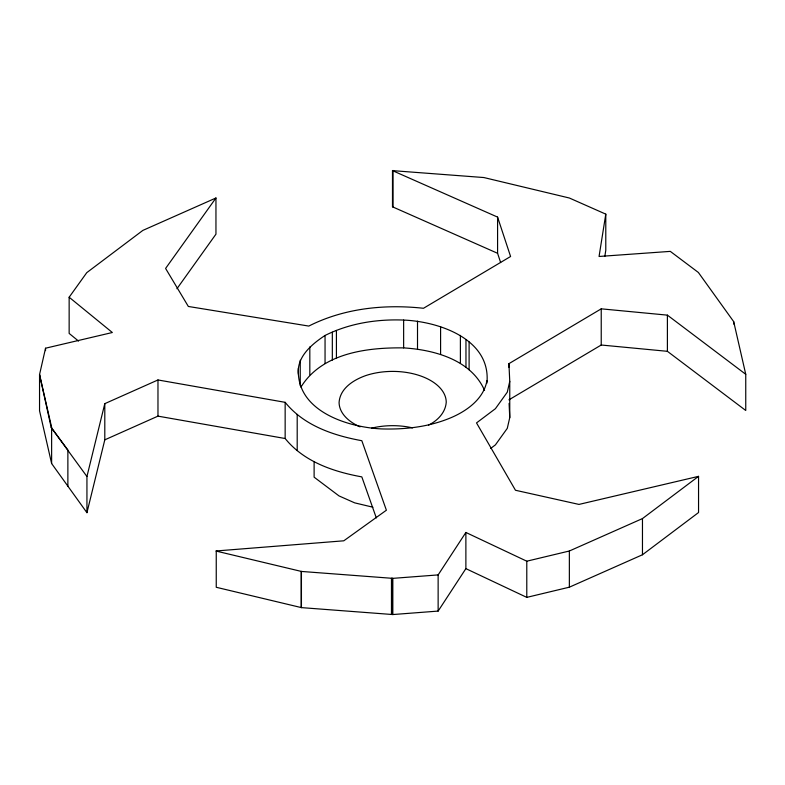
<?xml version="1.0" encoding="UTF-8"?>
<svg xmlns="http://www.w3.org/2000/svg" width="785" height="785" viewBox="0 0 785 785"><rect width="100%" height="100%" fill="white"/><g stroke="black" fill="none" stroke-linecap="round" stroke-linejoin="round"><path stroke-width="1.18" d="M500.644 262.553L497.582 253.29L392.49 206.808L392.49 170.63L483.884 177.547L569.341 198.006L605.784 214.138L599.063 256.469L670.302 251.377L698.375 272.474L733.69 321.634L745.75 374.308L745.75 410.486L667.397 351.317L601.231 345.017L508.925 399.84M604.823 256.371L605.784 250.317L605.784 214.138M176.939 288.743L215.953 234.165L215.953 197.987L142.85 230.407L86.772 272.65L69.149 297.23L112.343 332.516L45.54 348.206L39.544 374.592L39.544 410.771L51.624 463.533L86.939 512.693L104.797 439.835L104.797 403.657L157.971 379.96L285.151 402.332C303.942 425.617 333.36 435.508 361.826 440.709L386.387 510.221L343.791 540.806L215.973 550.982M298.398 374.308C296.514 356.802 311.91 344.124 325.049 335.46C349.325 323.332 376.682 319.014 403.637 320.064C438.903 321.516 491.273 339.081 486.916 383.149M486.916 380.735C483.619 399.555 465.593 411.889 448.892 418.562C427.57 427.089 404.491 429.611 381.677 428.924C347.461 427.334 295.768 410.947 298.398 368.253M745.75 374.308L667.397 315.138L601.231 308.839L508.925 363.661L509.759 381.392L507.287 392.166L495.404 408.7L476.515 422.909L515.47 490.262L578.967 504.421L698.552 476.348L698.552 512.527L642.464 554.76L569.361 587.18L526.784 597.375L465.878 568.634L465.878 532.456L526.784 561.196L569.361 551.001L642.464 518.581L698.552 476.348M509.759 381.392L509.759 417.581L507.287 428.345L495.404 444.889L490.674 448.431M86.939 512.693L86.939 476.515L104.797 403.657M438.059 575.032L465.878 532.456M438.138 611.083L438.138 574.905L392.824 578.359L301.43 571.441L216.248 551.099L216.248 587.278L301.43 607.619L392.824 614.547L438.138 611.083L465.878 568.634M215.953 197.987L165.596 268.441L188.341 306.464L308.799 326.079C344.075 308.22 384.562 304.04 423.488 308.279L510.584 256.499L497.582 217.102L392.49 170.63M300.92 387.123C321.928 352.995 367.037 347.392 403.637 347.892C434.262 349.786 471.147 359.795 484.561 390.41M104.797 439.835L157.971 416.138L285.151 438.511C303.942 461.796 333.36 471.687 361.826 476.887L376.319 517.914M428.581 425.068C437.51 420.701 445.468 412.665 446.233 402.322A53.576 30.929 0 0 0 365.869 375.544C353.731 379.803 340.14 388.222 339.091 402.322A53.576 30.929 0 0 0 360.04 426.863M51.624 463.533L51.624 427.354L39.544 374.592L51.202 427.491L86.939 476.515M392.49 206.808L393.02 206.847L393 170.453M372.904 507.208L354.663 502.851L339.012 495.914L314.118 477.172L314.118 461.501M78.539 341.082L69.149 333.419L69.149 297.23M51.202 427.491L67.873 449.982L67.873 486.16M509.092 403.392L509.759 417.581M733.69 321.634L733.69 324.048M667.397 315.138L667.397 351.317M642.464 518.581L642.464 554.76M601.231 308.839L601.231 345.017M569.361 551.001L569.361 587.18M526.784 561.196L526.784 597.375M508.925 363.661L508.925 367.282M497.582 217.102L497.582 253.29M469.106 341.936L469.106 369.774M465.966 339.581L465.966 367.419M460.393 335.391L460.393 363.219M440.591 326.619L440.591 354.447M417.512 321.114L417.512 348.942M403.637 320.064L403.637 347.892M392.824 578.359L392.824 614.547M392.304 578.319L392.304 614.508M392.019 578.3L392.019 614.478M391.47 578.26L391.47 614.439M336.422 330.426L336.422 358.254M332.33 332.232L332.33 360.07M325.049 335.46L325.049 363.288M309.82 346.911L309.82 374.749M301.43 571.441L301.43 607.619M301.204 571.392L301.204 607.57M300.243 360.246L300.243 385.661M297.201 414.392L297.201 450.57M285.151 402.332L285.151 438.511M157.971 379.96L157.971 416.138M45.54 348.206L45.54 350.62M371.57 428.168A53.576 30.929 0 0 1 412.567 427.884"/></g></svg>
